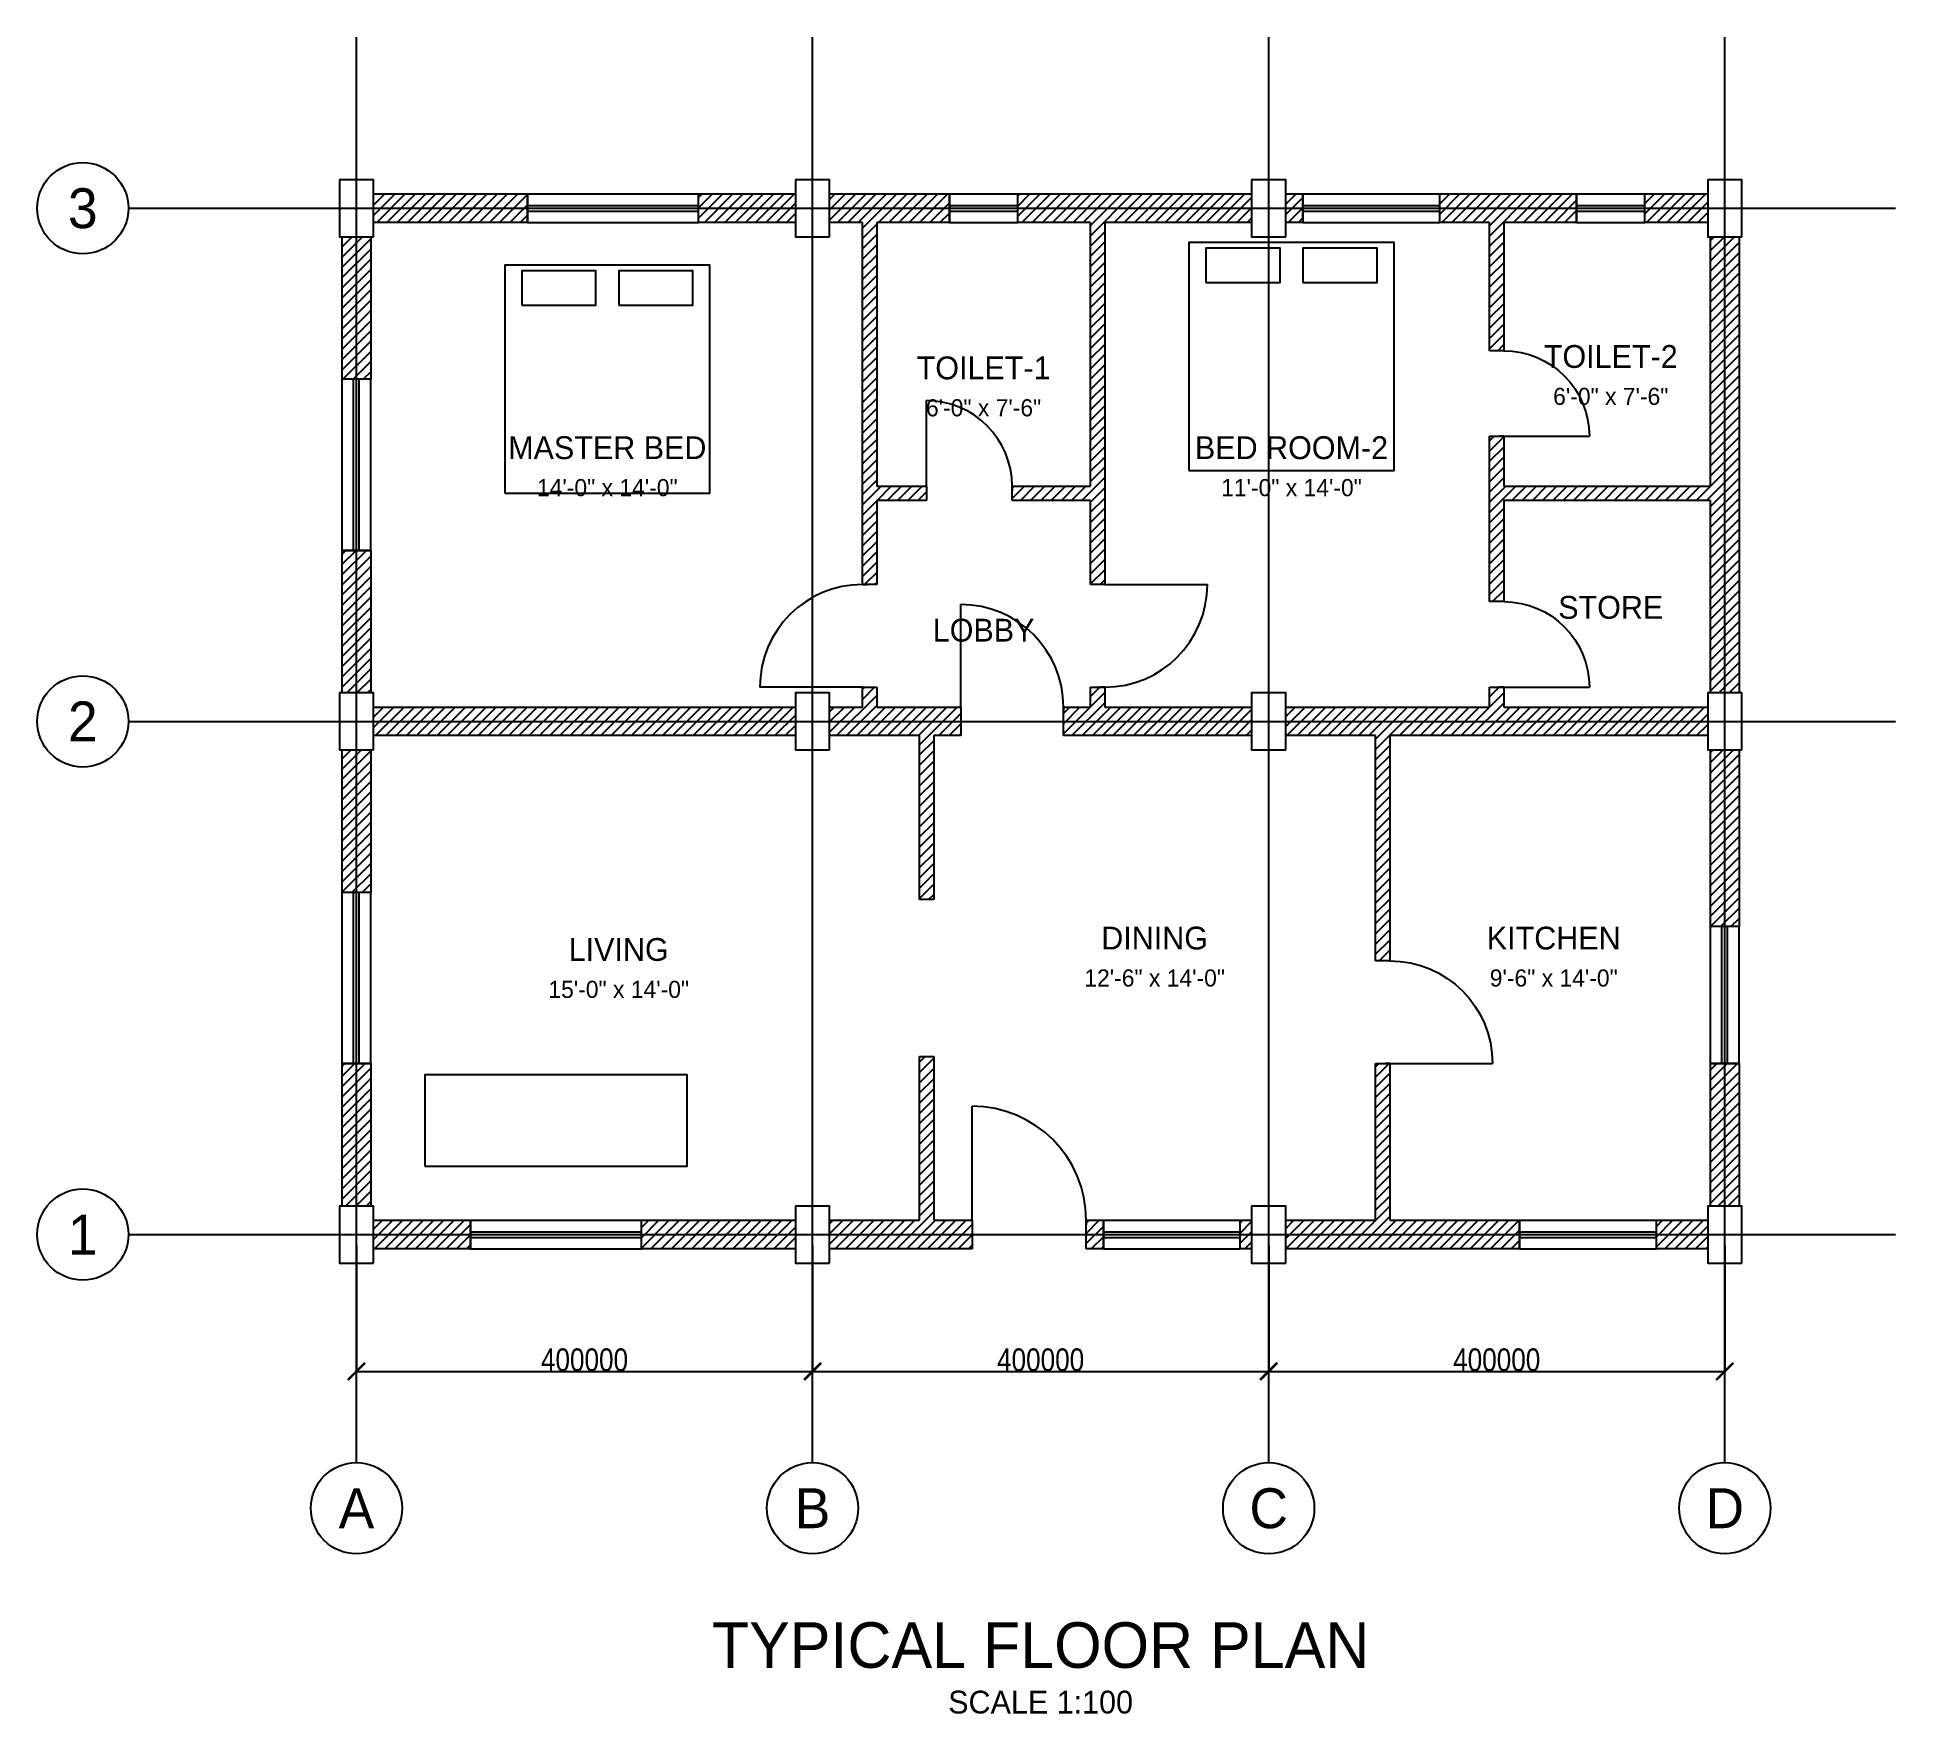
# Model space of a CAD drawing. Header units: millimetres. Extents: x 49200 to 65500, y 26797 to 41500.
import ezdxf
from ezdxf.enums import TextEntityAlignment as Align

# ---------------------------------------------------------------- set-up
doc = ezdxf.new("R2010")
doc.units = ezdxf.units.MM
doc.linetypes.add('CENTER', pattern=[5.08, 3.175, -0.635, 0.635, -0.635])
for name, color, linetype in [('A-DIMS', 1, 'Continuous'), ('A-DOOR', 30, 'Continuous'), ('A-FURN', 9, 'Continuous'), ('A-GLAZ', 4, 'Continuous'), ('A-ROOM-NAME', 3, 'Continuous'), ('A-ROOM-SIZE', 3, 'Continuous'), ('A-TITLE', 7, 'Continuous'), ('A-WALL', 7, 'Continuous'), ('A-WALL-PATT', 8, 'Continuous'), ('S-COLS', 5, 'Continuous'), ('S-GRID', 1, 'Continuous')]:
    doc.layers.add(name, color=color, linetype=linetype)
doc.styles.add('OpenSansCondensed-Light', font='OpenSansCondensed-Light.ttf')
doc.dimstyles.new('EZDXF', dxfattribs={"dimtxt": 0.25, "dimasz": 0.175, "dimexe": 0.375, "dimexo": 0.125, "dimgap": 0.1, "dimtad": 1, "dimlfac": 100, "dimzin": 12, "dimdsep": 46, "dimtxsty": 'OpenSansCondensed-Light', "dimblk": 'ARCHTICK', "dimcen": 2.5, "dimazin": 3, "dimtfac": 0.5, "dimtmove": 2, "dimatfit": 3})

# ---------------------------------------------------------------- blocks, each defined once
blk = doc.blocks.new('DOOR-1000')
for p, q in [((0, 0), (0, 1000)), ((0, 0), (0, -40)), ((1000, 0), (1000, -40))]:
    blk.add_line(p, q)
blk.add_arc((0, 0), 1000, 0, 90)
blk = doc.blocks.new('DOOR-900')
for p, q in [((0, 0), (0, 900)), ((0, 0), (0, -40)), ((900, 0), (900, -40))]:
    blk.add_line(p, q)
blk.add_arc((0, 0), 900, 0, 90)
blk = doc.blocks.new('DOOR-750')
for p, q in [((0, 0), (0, 750)), ((0, 0), (0, -40)), ((750, 0), (750, -40))]:
    blk.add_line(p, q)
blk.add_arc((0, 0), 750, 0, 90)
blk = doc.blocks.new('WINDOW')
for p, q in [((0, 125), (1, 125)), ((0, -125), (0, 125)), ((1, -125), (1, 125)), ((0, 25), (1, 25)), ((0, -25), (1, -25)), ((0, -125), (1, -125))]:
    blk.add_line(p, q)
blk = doc.blocks.new('BED-DOUBLE')
for points in [[(0, 0), (1800, 0), (1800, 2000), (0, 2000)], [(150, 1650), (800, 1650), (800, 1950), (150, 1950)], [(1000, 1650), (1650, 1650), (1650, 1950), (1000, 1950)]]:
    blk.add_lwpolyline(points, close=True)
blk = doc.blocks.new('_ARCHTICK')
at = {"color": 0, "linetype": 'BYBLOCK', "const_width": 0.15}
blk.add_lwpolyline([(-0.5, -0.5), (0.5, 0.5)], dxfattribs=at)

msp = doc.modelspace()

# ---------------------------------------------------------------- hatches: boundary and pattern name
at = {"layer": 'A-WALL-PATT'}
h = msp.add_hatch(dxfattribs=at)
h.set_pattern_fill('ANSI31', scale=20)
h.paths.add_polyline_path([(53500, 40125), (53500, 39875), (52150, 39875), (52150, 40125), (53500, 40125)])
h = msp.add_hatch(dxfattribs=at)
h.set_pattern_fill('ANSI31', scale=20)
h.paths.add_polyline_path([(55850, 40125), (55850, 39875), (55000, 39875), (55000, 40125), (55850, 40125)])
h = msp.add_hatch(dxfattribs=at)
h.set_pattern_fill('ANSI31', scale=20)
h.paths.add_polyline_path([(57200, 40125), (57200, 39875), (56562.5, 39875), (56562.5, 37562.5), (57000, 37562.5), (57000, 37437.5), (56562.5, 37437.5), (56562.5, 36700), (56437.5, 36700), (56437.5, 39875), (56150, 39875), (56150, 40125), (57200, 40125)])
h = msp.add_hatch(dxfattribs=at)
h.set_pattern_fill('ANSI31', scale=20)
h.paths.add_polyline_path([(59850, 40125), (59850, 39875), (58562.5, 39875), (58562.5, 36700), (58437.5, 36700), (58437.5, 37437.5), (57750, 37437.5), (57750, 37562.5), (58437.5, 37562.5), (58437.5, 39875), (57800, 39875), (57800, 40125), (59850, 40125)])
h = msp.add_hatch(dxfattribs=at)
h.set_pattern_fill('ANSI31', scale=20)
h.paths.add_polyline_path([(60300, 40125), (60300, 39875), (60150, 39875), (60150, 40125), (60300, 40125)])
h = msp.add_hatch(dxfattribs=at)
h.set_pattern_fill('ANSI31', scale=20)
h.paths.add_polyline_path([(62700, 40125), (62700, 39875), (62062.5, 39875), (62062.5, 38750), (61937.5, 38750), (61937.5, 39875), (61500, 39875), (61500, 40125), (62700, 40125)])
h = msp.add_hatch(dxfattribs=at)
h.set_pattern_fill('ANSI31', scale=20)
h.paths.add_polyline_path([(63850, 40125), (63850, 39875), (63300, 39875), (63300, 40125), (63850, 40125)])
h = msp.add_hatch(dxfattribs=at)
h.set_pattern_fill('ANSI31', scale=20)
h.paths.add_polyline_path([(51875, 39750), (52125, 39750), (52125, 38500), (51875, 38500), (51875, 39750)])
h = msp.add_hatch(dxfattribs=at)
h.set_pattern_fill('ANSI31', scale=20)
h.paths.add_polyline_path([(64125, 35750), (63875, 35750), (63875, 37437.5), (62062.5, 37437.5), (62062.5, 36550), (61937.5, 36550), (61937.5, 38000), (62062.5, 38000), (62062.5, 37562.5), (63875, 37562.5), (63875, 39750), (64125, 39750), (64125, 35750)])
h = msp.add_hatch(dxfattribs=at)
h.set_pattern_fill('ANSI31', scale=20)
h.paths.add_polyline_path([(51875, 37000), (52125, 37000), (52125, 35750), (51875, 35750), (51875, 37000)])
h = msp.add_hatch(dxfattribs=at)
h.set_pattern_fill('ANSI31', scale=20)
h.paths.add_polyline_path([(56437.5, 35625), (56437.5, 35800), (56562.5, 35800), (56562.5, 35625), (57300, 35625), (57300, 35375), (57062.5, 35375), (57062.5, 33937.5), (56937.5, 33937.5), (56937.5, 35375), (56150, 35375), (56150, 35625), (56437.5, 35625)])
h = msp.add_hatch(dxfattribs=at)
h.set_pattern_fill('ANSI31', scale=20)
h.paths.add_polyline_path([(58200, 35375), (58200, 35625), (58437.5, 35625), (58437.5, 35800), (58562.5, 35800), (58562.5, 35625), (59850, 35625), (59850, 35375), (58200, 35375)])
h = msp.add_hatch(dxfattribs=at)
h.set_pattern_fill('ANSI31', scale=20)
h.paths.add_polyline_path([(60937.5, 35375), (60150, 35375), (60150, 35625), (61937.5, 35625), (61937.5, 35800), (62062.5, 35800), (62062.5, 35625), (63850, 35625), (63850, 35375), (61062.5, 35375), (61062.5, 33400), (60937.5, 33400), (60937.5, 35375)])
h = msp.add_hatch(dxfattribs=at)
h.set_pattern_fill('ANSI31', scale=20)
h.paths.add_polyline_path([(55850, 35625), (55850, 35375), (52150, 35375), (52150, 35625), (55850, 35625)])
h = msp.add_hatch(dxfattribs=at)
h.set_pattern_fill('ANSI31', scale=20)
h.paths.add_polyline_path([(51875, 35250), (52125, 35250), (52125, 34000), (51875, 34000), (51875, 35250)])
h = msp.add_hatch(dxfattribs=at)
h.set_pattern_fill('ANSI31', scale=20)
h.paths.add_polyline_path([(64125, 33700), (63875, 33700), (63875, 35250), (64125, 35250), (64125, 33700)])
h = msp.add_hatch(dxfattribs=at)
h.set_pattern_fill('ANSI31', scale=20)
h.paths.add_polyline_path([(51875, 32500), (52125, 32500), (52125, 31250), (51875, 31250), (51875, 32500)])
h = msp.add_hatch(dxfattribs=at)
h.set_pattern_fill('ANSI31', scale=20)
h.paths.add_polyline_path([(56150, 30875), (56150, 31125), (56937.5, 31125), (56937.5, 32562.5), (57062.5, 32562.5), (57062.5, 31125), (57400, 31125), (57400, 30875), (56150, 30875)])
h = msp.add_hatch(dxfattribs=at)
h.set_pattern_fill('ANSI31', scale=20)
h.paths.add_polyline_path([(60150, 30875), (60150, 31125), (60937.5, 31125), (60937.5, 32500), (61062.5, 32500), (61062.5, 31125), (62200, 31125), (62200, 30875), (60150, 30875)])
h = msp.add_hatch(dxfattribs=at)
h.set_pattern_fill('ANSI31', scale=20)
h.paths.add_polyline_path([(64125, 31250), (63875, 31250), (63875, 32500), (64125, 32500), (64125, 31250)])
h = msp.add_hatch(dxfattribs=at)
h.set_pattern_fill('ANSI31', scale=20)
h.paths.add_polyline_path([(52150, 30875), (52150, 31125), (53000, 31125), (53000, 30875), (52150, 30875)])
h = msp.add_hatch(dxfattribs=at)
h.set_pattern_fill('ANSI31', scale=20)
h.paths.add_polyline_path([(54500, 30875), (54500, 31125), (55850, 31125), (55850, 30875), (54500, 30875)])
h = msp.add_hatch(dxfattribs=at)
h.set_pattern_fill('ANSI31', scale=20)
h.paths.add_polyline_path([(58400, 30875), (58400, 31125), (58550, 31125), (58550, 30875), (58400, 30875)])
h = msp.add_hatch(dxfattribs=at)
h.set_pattern_fill('ANSI31', scale=20)
h.paths.add_polyline_path([(59750, 30875), (59750, 31125), (59850, 31125), (59850, 30875), (59750, 30875)])
h = msp.add_hatch(dxfattribs=at)
h.set_pattern_fill('ANSI31', scale=20)
h.paths.add_polyline_path([(63400, 30875), (63400, 31125), (63850, 31125), (63850, 30875), (63400, 30875)])

# ---------------------------------------------------------------- linework, layer by layer
at = {"layer": 'A-FURN'}
msp.add_lwpolyline([(52600, 31600), (54900, 31600), (54900, 32400), (52600, 32400)], close=True, dxfattribs=at)
at = {"layer": 'A-WALL'}
for p, q in [((52150, 39875), (52150, 40125)), ((52150, 40125), (53500, 40125)), ((53500, 40125), (53500, 39875)), ((55000, 39875), (55000, 40125)), ((55000, 40125), (55850, 40125)), ((55850, 40125), (55850, 39875)), ((56150, 39875), (56150, 40125)), ((56150, 40125), (57200, 40125)), ((57200, 40125), (57200, 39875)), ((57800, 39875), (57800, 40125)), ((57800, 40125), (59850, 40125)), ((59850, 40125), (59850, 39875)), ((60150, 39875), (60150, 40125)), ((60150, 40125), (60300, 40125)), ((60300, 40125), (60300, 39875)), ((61500, 39875), (61500, 40125)), ((61500, 40125), (62700, 40125)), ((62700, 40125), (62700, 39875)), ((63300, 39875), (63300, 40125)), ((63300, 40125), (63850, 40125)), ((63850, 40125), (63850, 39875)), ((53500, 39875), (52150, 39875)), ((55850, 39875), (55000, 39875)), ((56437.5, 39875), (56150, 39875)), ((56437.5, 36700), (56437.5, 39875)), ((57200, 39875), (56562.5, 39875)), ((56562.5, 39875), (56562.5, 37562.5)), ((58437.5, 39875), (57800, 39875)), ((58437.5, 37562.5), (58437.5, 39875)), ((59850, 39875), (58562.5, 39875)), ((58562.5, 39875), (58562.5, 36700)), ((60300, 39875), (60150, 39875)), ((61937.5, 39875), (61500, 39875)), ((61937.5, 38750), (61937.5, 39875)), ((62700, 39875), (62062.5, 39875)), ((62062.5, 39875), (62062.5, 38750)), ((63850, 39875), (63300, 39875)), ((51875, 39750), (52125, 39750)), ((51875, 38500), (51875, 39750)), ((52125, 39750), (52125, 38500)), ((63875, 37562.5), (63875, 39750)), ((63875, 39750), (64125, 39750)), ((64125, 39750), (64125, 35750)), ((62062.5, 38750), (61937.5, 38750)), ((52125, 38500), (51875, 38500)), ((61937.5, 36550), (61937.5, 38000)), ((61937.5, 38000), (62062.5, 38000)), ((62062.5, 38000), (62062.5, 37562.5)), ((56562.5, 37562.5), (57000, 37562.5)), ((57000, 37562.5), (57000, 37437.5)), ((57750, 37437.5), (57750, 37562.5)), ((57750, 37562.5), (58437.5, 37562.5)), ((62062.5, 37562.5), (63875, 37562.5)), ((57000, 37437.5), (56562.5, 37437.5)), ((56562.5, 37437.5), (56562.5, 36700)), ((58437.5, 37437.5), (57750, 37437.5)), ((58437.5, 36700), (58437.5, 37437.5)), ((63875, 37437.5), (62062.5, 37437.5)), ((62062.5, 37437.5), (62062.5, 36550)), ((63875, 35750), (63875, 37437.5)), ((51875, 37000), (52125, 37000)), ((51875, 35750), (51875, 37000)), ((52125, 37000), (52125, 35750)), ((56562.5, 36700), (56437.5, 36700)), ((58562.5, 36700), (58437.5, 36700)), ((62062.5, 36550), (61937.5, 36550)), ((52125, 35750), (51875, 35750)), ((56437.5, 35625), (56437.5, 35800)), ((56437.5, 35800), (56562.5, 35800)), ((56562.5, 35800), (56562.5, 35625)), ((58437.5, 35625), (58437.5, 35800)), ((58437.5, 35800), (58562.5, 35800)), ((58562.5, 35800), (58562.5, 35625)), ((61937.5, 35625), (61937.5, 35800)), ((61937.5, 35800), (62062.5, 35800)), ((62062.5, 35800), (62062.5, 35625)), ((64125, 35750), (63875, 35750)), ((52150, 35375), (52150, 35625)), ((52150, 35625), (55850, 35625)), ((55850, 35625), (55850, 35375)), ((56150, 35375), (56150, 35625)), ((56150, 35625), (56437.5, 35625)), ((56562.5, 35625), (57300, 35625)), ((57300, 35625), (57300, 35375)), ((58200, 35375), (58200, 35625)), ((58200, 35625), (58437.5, 35625)), ((58562.5, 35625), (59850, 35625)), ((59850, 35625), (59850, 35375)), ((60150, 35375), (60150, 35625)), ((60150, 35625), (61937.5, 35625)), ((62062.5, 35625), (63850, 35625)), ((63850, 35625), (63850, 35375)), ((55850, 35375), (52150, 35375)), ((56937.5, 35375), (56150, 35375)), ((56937.5, 33937.5), (56937.5, 35375)), ((57300, 35375), (57062.5, 35375)), ((57062.5, 35375), (57062.5, 33937.5)), ((59850, 35375), (58200, 35375)), ((60937.5, 35375), (60150, 35375)), ((60937.5, 33400), (60937.5, 35375)), ((63850, 35375), (61062.5, 35375)), ((61062.5, 35375), (61062.5, 33400)), ((51875, 35250), (52125, 35250)), ((51875, 34000), (51875, 35250)), ((52125, 35250), (52125, 34000)), ((63875, 33700), (63875, 35250)), ((63875, 35250), (64125, 35250)), ((64125, 35250), (64125, 33700)), ((52125, 34000), (51875, 34000)), ((57062.5, 33937.5), (56937.5, 33937.5)), ((64125, 33700), (63875, 33700)), ((61062.5, 33400), (60937.5, 33400)), ((51875, 32500), (52125, 32500)), ((51875, 31250), (51875, 32500)), ((52125, 32500), (52125, 31250)), ((56937.5, 31125), (56937.5, 32562.5)), ((56937.5, 32562.5), (57062.5, 32562.5)), ((57062.5, 32562.5), (57062.5, 31125)), ((60937.5, 31125), (60937.5, 32500)), ((60937.5, 32500), (61062.5, 32500)), ((61062.5, 32500), (61062.5, 31125)), ((63875, 31250), (63875, 32500)), ((63875, 32500), (64125, 32500)), ((64125, 32500), (64125, 31250)), ((52125, 31250), (51875, 31250)), ((64125, 31250), (63875, 31250)), ((52150, 30875), (52150, 31125)), ((52150, 31125), (53000, 31125)), ((53000, 31125), (53000, 30875)), ((54500, 30875), (54500, 31125)), ((54500, 31125), (55850, 31125)), ((55850, 31125), (55850, 30875)), ((56150, 30875), (56150, 31125)), ((56150, 31125), (56937.5, 31125)), ((57062.5, 31125), (57400, 31125)), ((57400, 31125), (57400, 30875)), ((58400, 30875), (58400, 31125)), ((58400, 31125), (58550, 31125)), ((58550, 31125), (58550, 30875)), ((59750, 30875), (59750, 31125)), ((59750, 31125), (59850, 31125)), ((59850, 31125), (59850, 30875)), ((60150, 30875), (60150, 31125)), ((60150, 31125), (60937.5, 31125)), ((61062.5, 31125), (62200, 31125)), ((62200, 31125), (62200, 30875)), ((63400, 30875), (63400, 31125)), ((63400, 31125), (63850, 31125)), ((63850, 31125), (63850, 30875)), ((53000, 30875), (52150, 30875)), ((55850, 30875), (54500, 30875)), ((57400, 30875), (56150, 30875)), ((58550, 30875), (58400, 30875)), ((59850, 30875), (59750, 30875)), ((62200, 30875), (60150, 30875)), ((63850, 30875), (63400, 30875))]:
    msp.add_line(p, q, dxfattribs=at)
at = {"layer": 'S-COLS'}
for points in [[(52150, 39750), (52150, 40250), (51850, 40250), (51850, 39750)], [(56150, 39750), (56150, 40250), (55850, 40250), (55850, 39750)], [(60150, 39750), (60150, 40250), (59850, 40250), (59850, 39750)], [(64150, 39750), (64150, 40250), (63850, 40250), (63850, 39750)], [(52150, 35250), (52150, 35750), (51850, 35750), (51850, 35250)], [(56150, 35250), (56150, 35750), (55850, 35750), (55850, 35250)], [(60150, 35250), (60150, 35750), (59850, 35750), (59850, 35250)], [(64150, 35250), (64150, 35750), (63850, 35750), (63850, 35250)], [(52150, 30750), (52150, 31250), (51850, 31250), (51850, 30750)], [(56150, 30750), (56150, 31250), (55850, 31250), (55850, 30750)], [(60150, 30750), (60150, 31250), (59850, 31250), (59850, 30750)], [(64150, 30750), (64150, 31250), (63850, 31250), (63850, 30750)]]:
    msp.add_lwpolyline(points, close=True, dxfattribs=at)
at = {"layer": 'S-GRID', "linetype": 'CENTER'}
for p, q in [((52000, 29000), (52000, 41500)), ((56000, 29000), (56000, 41500)), ((60000, 29000), (60000, 41500)), ((64000, 29000), (64000, 41500)), ((50000, 40000), (65500, 40000)), ((50000, 35500), (65500, 35500)), ((50000, 31000), (65500, 31000))]:
    msp.add_line(p, q, dxfattribs=at)
at = {"layer": 'S-GRID'}
for centre in [(49600, 40000), (49600, 35500), (49600, 31000), (52000, 28600), (56000, 28600), (60000, 28600), (64000, 28600)]:
    msp.add_circle(centre, 400, dxfattribs=at)

# ---------------------------------------------------------------- block references
at = {"layer": 'A-DOOR', "yscale": -1, "rotation": 90}
for name, p in [('DOOR-750', (62062.5, 38000)), ('DOOR-750', (62062.5, 35800)), ('DOOR-900', (61062.5, 32500))]:
    msp.add_blockref(name, p, dxfattribs=at)
at = {"layer": 'A-DOOR'}
for name, p in [('DOOR-750', (57000, 37562.5)), ('DOOR-900', (57300, 35625)), ('DOOR-1000', (57400, 31125))]:
    msp.add_blockref(name, p, dxfattribs=at)
for p, rotation in [((56437.5, 35800), 90), ((58562.5, 36700), -90)]:
    msp.add_blockref('DOOR-900', p, dxfattribs=dict(at, rotation=rotation))
at = {"layer": 'A-FURN'}
for p in [(59300, 37700), (53300, 37500)]:
    msp.add_blockref('BED-DOUBLE', p, dxfattribs=at)
at = {"layer": 'A-GLAZ'}
for p, xscale in [((53500, 40000), 1500), ((57200, 40000), 600), ((60300, 40000), 1200), ((62700, 40000), 600), ((53000, 31000), 1500), ((58550, 31000), 1200), ((62200, 31000), 1200)]:
    msp.add_blockref('WINDOW', p, dxfattribs=dict(at, xscale=xscale))
at = {"layer": 'A-GLAZ', "rotation": 90}
for p, xscale in [((52000, 37000), 1500), ((52000, 32500), 1500), ((64000, 32500), 1200)]:
    msp.add_blockref('WINDOW', p, dxfattribs=dict(at, xscale=xscale))

# ---------------------------------------------------------------- texts
at = {"layer": 'A-ROOM-NAME'}
for s, p in [('TOILET-2', (63000, 38700)), ('TOILET-1', (57500, 38600)), ('MASTER BED', (54200, 37900)), ('BED ROOM-2', (60200, 37900)), ('STORE', (63000, 36500)), ('LOBBY', (57500, 36300)), ('LIVING', (54300, 33500)), ('DINING', (59000, 33600)), ('KITCHEN', (62500, 33600))]:
    msp.add_text(s, height=200, dxfattribs=at).set_placement(p, align=Align.MIDDLE_CENTER)
at = {"layer": 'A-ROOM-SIZE'}
for s, p in [('6\'-0" x 7\'-6"', (57500, 38250)), ('6\'-0" x 7\'-6"', (63000, 38350)), ('14\'-0" x 14\'-0"', (54200, 37550)), ('11\'-0" x 14\'-0"', (60200, 37550)), ('12\'-6" x 14\'-0"', (59000, 33250)), ('9\'-6" x 14\'-0"', (62500, 33250)), ('15\'-0" x 14\'-0"', (54300, 33150))]:
    msp.add_text(s, height=150, dxfattribs=at).set_placement(p, align=Align.MIDDLE_CENTER)
at = {"layer": 'A-TITLE'}
for s, height, p in [('TYPICAL FLOOR PLAN', 400, (58000, 27400)), ('SCALE 1:100', 200, (58000, 26900))]:
    msp.add_text(s, height=height, dxfattribs=at).set_placement(p, align=Align.MIDDLE_CENTER)
at = {"layer": 'S-GRID'}
for s, p in [('3', (49600, 40000)), ('2', (49600, 35500)), ('1', (49600, 31000)), ('A', (52000, 28600)), ('B', (56000, 28600)), ('C', (60000, 28600)), ('D', (64000, 28600))]:
    msp.add_text(s, height=350, dxfattribs=at).set_placement(p, align=Align.MIDDLE_CENTER)

# ---------------------------------------------------------------- dimensions: what is measured, and where the dimension line sits
at = {"layer": 'A-DIMS'}
for base, p1, p2 in [((52000, 29800), (52000, 31000), (56000, 31000)), ((56000, 29800), (56000, 31000), (60000, 31000)), ((60000, 29800), (60000, 31000), (64000, 31000))]:
    msp.add_linear_dim(base=base, p1=p1, p2=p2, dimstyle='EZDXF', override={"dimtxt": 200, "dimasz": 150, "dimexo": 100}, dxfattribs=at).render()

doc.saveas('drawing.dxf')
